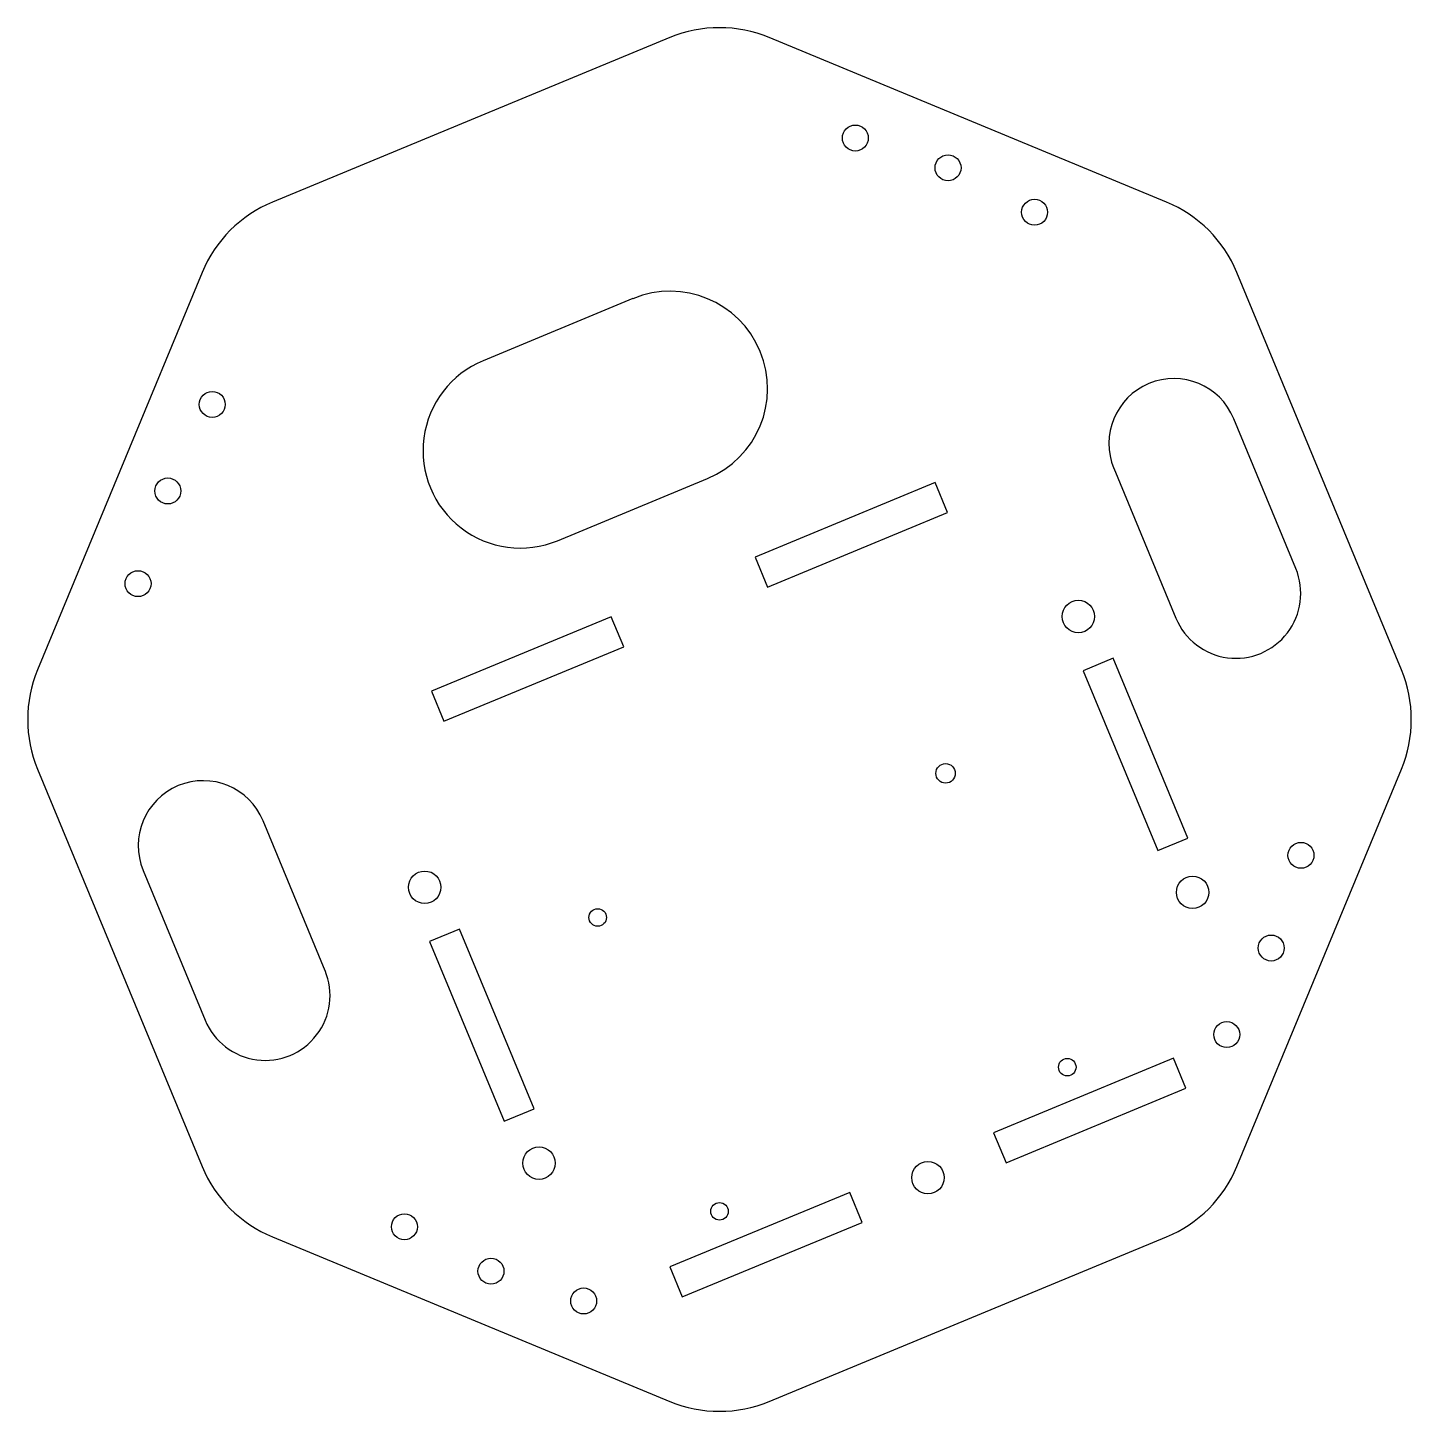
# Model space of a CAD drawing. Header units: millimetres. Extents: x -107 to 107, y -107 to 107.
import ezdxf

# ---------------------------------------------------------------- set-up
doc = ezdxf.new("R2010")
doc.units = ezdxf.units.MM

msp = doc.modelspace()

# ---------------------------------------------------------------- linework, layer by layer
at = {"color": 7, "linetype": 'Continuous', "lineweight": 25}
for p, q in [((-7.65, 105.07), (-68.88, 79.71)), ((68.88, 79.71), (7.65, 105.07)), ((-79.71, 68.88), (-105.07, 7.65)), ((105.07, 7.65), (79.71, 68.88)), ((-13.33, 64.84), (-36.42, 55.27)), ((88.8, 23.25), (79.24, 46.35)), ((60.76, 38.7), (70.33, 15.6)), ((-24.94, 27.55), (-1.85, 37.12)), ((33.21, 36.49), (5.5, 25.01)), ((35.13, 31.87), (33.21, 36.49)), ((7.41, 20.39), (35.13, 31.87)), ((5.5, 25.01), (7.41, 20.39)), ((-16.67, 15.82), (-44.39, 4.34)), ((-14.76, 11.2), (-16.67, 15.82)), ((-42.48, -0.28), (-14.76, 11.2)), ((60.66, 9.43), (56.04, 7.52)), ((72.14, -18.29), (60.66, 9.43)), ((56.04, 7.52), (67.52, -20.2)), ((-44.39, 4.34), (-42.48, -0.28)), ((-105.07, -7.65), (-79.71, -68.88)), ((79.71, -68.88), (105.07, -7.65)), ((-60.76, -38.7), (-70.33, -15.6)), ((67.52, -20.2), (72.14, -18.29)), ((-88.8, -23.25), (-79.24, -46.35)), ((-40.04, -32.28), (-44.66, -34.2)), ((-28.56, -60), (-40.04, -32.28)), ((-44.66, -34.2), (-33.18, -61.91)), ((69.95, -52.2), (42.24, -63.68)), ((71.87, -56.82), (69.95, -52.2)), ((44.15, -68.3), (71.87, -56.82)), ((-33.18, -61.91), (-28.56, -60)), ((42.24, -63.68), (44.15, -68.3)), ((20.06, -72.87), (-7.65, -84.35)), ((21.98, -77.49), (20.06, -72.87)), ((-5.74, -88.97), (21.98, -77.49)), ((-68.88, -79.71), (-7.65, -105.07)), ((7.65, -105.07), (68.88, -79.71)), ((-7.65, -84.35), (-5.74, -88.97))]:
    msp.add_line(p, q, dxfattribs=at)
for centre, radius in [((20.93, 89.59), 2), ((35.21, 85), 2), ((48.55, 78.15), 2), ((-78.15, 48.55), 2), ((-85, 35.21), 2), ((-89.59, 20.93), 2), ((55.29, 15.87), 2.5), ((34.83, -8.3), 1.5), ((89.59, -20.93), 2), ((-45.42, -25.85), 2.5), ((72.89, -26.63), 2.5), ((-18.76, -30.5), 1.35), ((85, -35.21), 2), ((78.15, -48.55), 2), ((53.58, -53.57), 1.35), ((-27.81, -68.35), 2.5), ((32.11, -70.59), 2.5), ((0, -75.77), 1.35), ((-48.55, -78.15), 2), ((-35.21, -85), 2), ((-20.93, -89.59), 2)]:
    msp.add_circle(centre, radius, dxfattribs=at)
for centre, radius, start, end in [((0, 86.59), 20, 67.5, 112.5), ((-61.23, 61.23), 20, 112.5, 157.5), ((61.23, 61.23), 20, 22.5, 67.5), ((-7.59, 50.98), 15, 292.5, 112.5), ((-30.68, 41.41), 15, 112.5, 292.5), ((70, 42.52), 10, 22.5, 202.5), ((79.56, 19.43), 10, 202.5, 22.5), ((-86.59, 0), 20, 157.5, 202.5), ((86.59, 0), 20, 337.5, 22.5), ((-79.56, -19.43), 10, 22.5, 202.5), ((-70, -42.52), 10, 202.5, 22.5), ((-61.23, -61.23), 20, 202.5, 247.5), ((61.23, -61.23), 20, 292.5, 337.5), ((0, -86.59), 20, 247.5, 292.5)]:
    msp.add_arc(centre, radius, start, end, dxfattribs=at)

doc.saveas('drawing.dxf')
